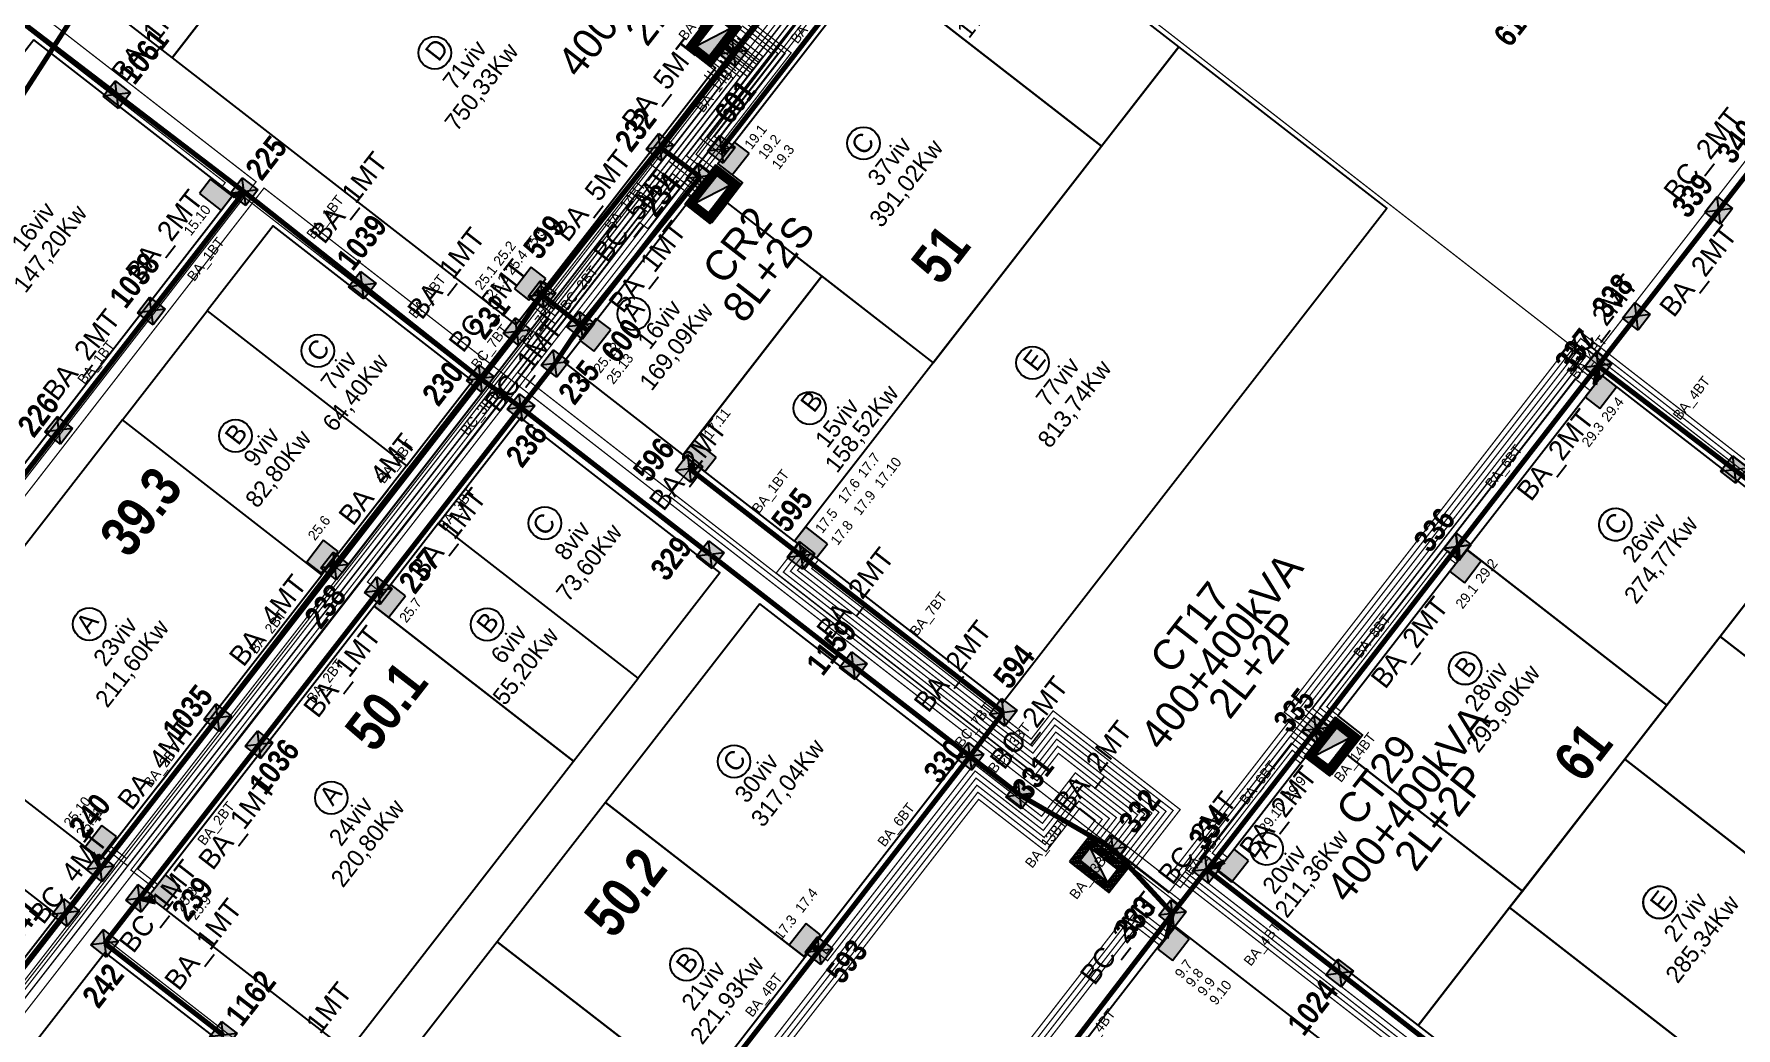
# Model space of a CAD drawing. Header units: metres. Extents: x 750363 to 753809, y 4417932 to 4421953.
# Drawn here: x 752664.9 to 753001.8, y 4419673.5 to 4419870.3 of the extents above; entities that cross this region are included whole.
import ezdxf
from ezdxf.enums import TextEntityAlignment as Align

# ---------------------------------------------------------------- set-up
doc = ezdxf.new("R2010")
doc.units = ezdxf.units.M
for name, pattern in [('RAYITAS', [0.375, 0.25, -0.125]), ('TRAZO_Y_PUNTO', [25.4, 12.7, -6.35, 0, -6.35]), ('TRAZOS2', [9.525, 6.35, -3.175]), ('VALS2', [1.25, 0.625, -0.125, 0.125, -0.125, 0.125, -0.125])]:
    doc.linetypes.add(name, pattern=pattern)
for name, color, linetype in [('----1-verde oscuro', 104, 'Continuous'), ('----AMARILLO', 2, 'Continuous'), ('----CIANO', 150, 'Continuous'), ('--norte h4', 7, 'TRAZOS2'), ('0-LAMT_EXISTENTE', 20, 'VALS2'), ('0-MANZANAS', 10, 'Continuous'), ('0-REPARCELACION', 5, 'Continuous'), ('1-ANILLO-MT', 40, 'Continuous'), ('1-CENTRO REPARTO', 2, 'TRAZOS2'), ('1-CENTRO REPARTO-TXT', 2, 'TRAZOS2'), ('1-CONEXIÓN S.T.', 7, 'Continuous'), ('1-CT', 2, 'TRAZOS2'), ('1-CT-TXT', 3, 'TRAZOS2'), ('1-DESVIO-LINEA EXISTENTE', 210, 'Continuous'), ('1-LINEAS-MT', 7, 'Continuous'), ('2-ARQUETAS-CRUCE', 10, 'Continuous'), ('2-ARQUETAS-PASO', 170, 'Continuous'), ('2-ARQUETAS-TRAFO', 7, 'Continuous'), ('2-CARGAS-BT', 7, 'Continuous'), ('2-HORNACINAS', 7, 'Continuous'), ('2-HORNACINAS-TXT-SIMPLE', 2, 'Continuous'), ('2-LINEAS-BT', 10, 'Continuous'), ('2-TEXTO ZANJA-BT', 7, 'Continuous'), ('2-TEXTO ZANJA-MT', 7, 'Continuous'), ('2-TEXTO-ARQUETA-MT', 7, 'Continuous'), ('2-ZANJAS-BT', 170, 'Continuous'), ('2-ZANJAS-MT', 10, 'Continuous'), ('2-ZANJAS-MT-BT', 82, 'Continuous')]:
    doc.layers.add(name, color=color, linetype=linetype)
doc.styles.add('Century', font='GOTHIC.TTF')
doc.styles.add('Century_1_1000', font='GOTHIC.TTF', dxfattribs={"height": 2})
doc.styles.add('Century_1_2000', font='GOTHIC.TTF', dxfattribs={"height": 4})
doc.styles.add('Century_1_2500', font='GOTHIC.TTF', dxfattribs={"height": 6})
doc.styles.add('Urbanismo_1_1000', font='swisscb.ttf', dxfattribs={"height": 3})
doc.styles.add('Urbanismo_1_2500', font='swisscb.ttf', dxfattribs={"height": 8})

# ---------------------------------------------------------------- blocks, each defined once
blk = doc.blocks.new('ct')
at = {"linetype": 'Continuous'}
h = blk.add_hatch(dxfattribs=at)
h.set_pattern_fill('ANSI31', color=253, scale=0.1, angle=-142.1201, style=0)
h.set_pattern_definition([(45, (0, -5e-10), (-0.2245064, 0.2245064), [])])
h.paths.add_polyline_path([(-1183.13, 162.26), (-1193.03, 162.26), (-1193.03, 156.06), (-1183.13, 156.06)])
h.paths.add_polyline_path([(-1184.63, 160.76), (-1184.63, 157.56), (-1191.53, 157.56), (-1191.53, 160.76)], flags=16)
blk.add_hatch(color=80, dxfattribs=at).paths.add_polyline_path([(-1191.53, 160.76), (-1191.53, 157.56), (-1184.63, 157.56)])
at = {"color": 80, "linetype": 'Continuous'}
blk.add_line((-1184.63, 157.56), (-1191.53, 160.76), dxfattribs=at)
at = {"color": 5, "linetype": 'Continuous'}
blk.add_lwpolyline([(-1193.03, 156.06), (-1183.13, 156.06), (-1183.13, 162.26), (-1193.03, 162.26)], close=True, dxfattribs=at)
at = {"color": 6, "linetype": 'Continuous'}
blk.add_lwpolyline([(-1191.53, 157.56), (-1184.63, 157.56), (-1184.63, 160.76), (-1191.53, 160.76)], close=True, dxfattribs=at)
blk = doc.blocks.new('CR')
at = {"linetype": 'Continuous'}
h = blk.add_hatch(dxfattribs=at)
h.set_pattern_fill('ANSI31', color=252, scale=0.1, angle=-232.1201, style=0)
h.set_pattern_definition([(315, (-159.16208, -1188.08202), (0.2245064, 0.2245064), [])])
h.paths.add_polyline_path([(3.1, -4.95), (3.1, 4.95), (-3.1, 4.95), (-3.1, -4.95)])
h.paths.add_polyline_path([(1.6, -3.45), (-1.6, -3.45), (-1.6, 3.45), (1.6, 3.45)], flags=16)
blk.add_hatch(color=10, dxfattribs=at).paths.add_polyline_path([(1.6, 3.45), (-1.6, 3.45), (-1.6, -3.45)])
at = {"color": 10, "linetype": 'Continuous'}
blk.add_line((-1.6, -3.45), (1.6, 3.45), dxfattribs=at)
at = {"color": 5, "linetype": 'Continuous'}
blk.add_lwpolyline([(-3.1, 4.95), (-3.1, -4.95), (3.1, -4.95), (3.1, 4.95)], close=True, dxfattribs=at)
at = {"color": 6, "linetype": 'Continuous'}
blk.add_lwpolyline([(-1.6, 3.45), (-1.6, -3.45), (1.6, -3.45), (1.6, 3.45)], close=True, dxfattribs=at)
blk = doc.blocks.new('HORNACINA')
at = {"layer": '--norte h4'}
blk.add_hatch(color=141, dxfattribs=at).paths.add_polyline_path([(-3.63, 2.72), (-3.63, -2.72), (0, -2.72), (0, 2.72)])
at = {"layer": '--norte h4', "color": 5}
blk.add_lwpolyline([(-3.63, 2.72), (-3.63, -2.72), (0, -2.72), (0, 2.72)], close=True, dxfattribs=at)
blk = doc.blocks.new('Arqueta 001')
h = blk.add_hatch(color=255)
h.dxf.hatch_style = 1
h.paths.add_polyline_path([(-1.95, 1.95), (0, 0), (1.95, 1.95)])
h.paths.add_polyline_path([(0, 0), (-1.95, -1.95), (1.95, -1.95)])
h = blk.add_hatch(color=256)
h.dxf.hatch_style = 1
h.paths.add_polyline_path([(0, 0), (-1.95, 1.95), (-1.95, -1.95)])
h.paths.add_polyline_path([(1.95, -1.95), (1.95, 1.95), (0, 0)])
h = blk.add_hatch(color=256)
h.dxf.hatch_style = 1
h.paths.add_polyline_path([(1.95, 1.95), (-1.95, 1.95), (0, 0)])
h.paths.add_polyline_path([(0, 0), (-1.95, -1.95), (1.95, -1.95)])
for p, q in [((-1.95, 1.95), (1.95, 1.95)), ((-1.95, -1.95), (-1.95, 1.95)), ((-1.95, 1.95), (1.95, -1.95)), ((1.95, 1.95), (-1.95, -1.95)), ((1.95, 1.95), (1.95, -1.95)), ((1.95, -1.95), (-1.95, -1.95))]:
    blk.add_line(p, q)

msp = doc.modelspace()

# ---------------------------------------------------------------- linework, layer by layer
at = {"layer": '----1-verde oscuro', "const_width": 0.25, "elevation": 1.34}
for points in [[(752804.11, 4419869.45), (752804.88, 4419868.85), (752867.15, 4419948.92), (752729.07, 4420056.29), (752837.75, 4420196.05), (752842.12, 4420192.66), (752840.53, 4420190.62)], [(752877.5, 4419709.61), (752889.52, 4419700.26), (752972.04, 4419806.38), (752845.51, 4419904.77), (752797.75, 4419843.34), (752798.54, 4419842.73)], [(752795.02, 4419838.21), (752786.32, 4419844.97), (752801.5, 4419864.5), (752800.73, 4419865.1)], [(753045.79, 4419815.66), (753043.23, 4419812.35), (753004.27, 4419842.64), (752920.03, 4419734.31), (752921.25, 4419733.37)], [(752877.03, 4419706.87), (752878.18, 4419708.35), (752891.76, 4419697.8), (752917.55, 4419730.96), (752918.71, 4419730.06)], [(752875.94, 4419707.63), (752877.54, 4419709.68)]]:
    msp.add_lwpolyline(points, dxfattribs=at)
at = {"layer": '----AMARILLO', "const_width": 0.25, "elevation": 1.34}
msp.add_lwpolyline([(752229, 4420415.2), (752233.3, 4420411.86), (752223.54, 4420399.31), (752317.5, 4420326.25), (752315.63, 4420323.84), (752554.53, 4420138.08), (752559.33, 4420144.26), (752711.75, 4420025.74), (752709.71, 4420023.11), (752850.24, 4419913.84), (752786.39, 4419831.72), (752784.73, 4419833.01), (752493.39, 4419458.34), (752494.63, 4419457.38), (752402.21, 4419338.53), (752312.18, 4419408.54), (752318.14, 4419416.21)], dxfattribs=at)
at = {"layer": '----CIANO', "const_width": 0.25, "elevation": 1.34}
for points in [[(751863.85, 4419769.47), (751858.79, 4419762.96), (751873.11, 4419751.83), (751960.59, 4419864.32), (751958.67, 4419865.82), (752150.67, 4420112.73), (752148.93, 4420114.09), (752228.42, 4420216.32), (752226.41, 4420217.89), (752307.99, 4420322.82), (752555.56, 4420130.32), (752560.26, 4420136.37), (752702.81, 4420025.53), (752700.55, 4420022.62), (752843.37, 4419911.56), (752786.18, 4419838), (752784.97, 4419838.94), (752487.92, 4419456.93), (752489.23, 4419455.9), (752402.1, 4419343.85), (752316.15, 4419410.68), (752319.58, 4419415.09)], [(752318.83, 4419415.67), (752314.2, 4419409.71), (752402.3, 4419341.2), (752492.01, 4419456.57), (752490.61, 4419457.66), (752784.91, 4419836.15), (752786.39, 4419835), (752846.87, 4419912.78), (752704.19, 4420023.72), (752726.45, 4420052.34), (752722.76, 4420055.21), (752836.13, 4420201.01), (752845.71, 4420193.57), (752842.33, 4420189.22)]]:
    msp.add_lwpolyline(points, dxfattribs=at)
at = {"layer": '0-LAMT_EXISTENTE', "color": 31, "linetype": 'TRAZO_Y_PUNTO', "ltscale": 0.5, "const_width": 1, "elevation": 1.34}
msp.add_lwpolyline([(753045.11, 4420419.53), (752998.2, 4420375.82), (752921.51, 4420256.68), (752823.67, 4420106.48), (752736.8, 4419973.28), (752651.04, 4419840.28), (752555.64, 4419693.8), (752481.48, 4419579.51), (752395.87, 4419447.82), (752322.72, 4419335.53), (752235.88, 4419201.16), (752155.11, 4419077.06), (752066.85, 4418911.37), (751999.41, 4418785), (751920.18, 4418635.76), (751935.75, 4418556.49)], dxfattribs=at)
at = {"layer": '0-REPARCELACION'}
for points in [[(752710.35, 4419939.29), (752667.81, 4419884.52), (752692.2, 4419865.58), (752734.74, 4419920.35)], [(752845.8, 4419903.27), (752830.51, 4419883.58), (752876.21, 4419848.08), (752891.51, 4419867.77)], [(752664.81, 4419869.13), (752623.54, 4419815.99), (752663.02, 4419785.32), (752663.17, 4419785.51), (752704.29, 4419838.46)], [(752856.62, 4419737.87), (752932.68, 4419835.8), (752891.51, 4419867.78), (752815.44, 4419769.85)], [(752738.61, 4419784.82), (752751.68, 4419801.65), (752712.19, 4419832.32), (752699.12, 4419815.49)], [(752793.39, 4419786.98), (752820.84, 4419822.33), (752842.9, 4419805.2), (752815.45, 4419769.85)], [(752682.35, 4419793.9), (752699.12, 4419815.49), (752738.61, 4419784.82), (752721.83, 4419763.23)], [(752975.33, 4419802.68), (752948.54, 4419768.19), (752988.16, 4419737.41), (753014.95, 4419771.9)], [(752682.35, 4419793.9), (752638.58, 4419737.55), (752678.07, 4419706.88), (752721.83, 4419763.23)], [(752744.96, 4419773.44), (752761.16, 4419794.29), (752800.65, 4419763.62), (752784.45, 4419742.77)], [(752744.96, 4419773.44), (752732.19, 4419756.99), (752771.67, 4419726.32), (752784.45, 4419742.77)], [(753014.95, 4419771.9), (752998.73, 4419751.02), (753045.98, 4419714.32), (753062.2, 4419735.2)], [(752948.54, 4419768.19), (752922.99, 4419735.29), (752927.88, 4419731.49), (752924.85, 4419727.58), (752959.57, 4419700.6), (752979.83, 4419726.69), (752988.16, 4419737.41)], [(752732.19, 4419756.99), (752687.55, 4419699.52), (752727.04, 4419668.85), (752771.67, 4419726.32)], [(752808.54, 4419757.49), (752777.99, 4419718.15), (752817.48, 4419687.48), (752848.03, 4419726.82)], [(752998.73, 4419751.02), (752979.83, 4419726.69), (753027.08, 4419689.98), (753045.98, 4419714.32)], [(752629.99, 4419726.5), (752595.34, 4419681.87), (752634.82, 4419651.2), (752669.48, 4419695.82)], [(752924.85, 4419727.58), (752921.81, 4419723.67), (752916.91, 4419727.47), (752899.27, 4419704.75), (752938.89, 4419673.97), (752957.01, 4419697.31), (752959.57, 4419700.6)], [(752979.83, 4419726.69), (752957.01, 4419697.31), (753004.26, 4419660.61), (753027.08, 4419689.98)], [(752777.99, 4419718.15), (752756.57, 4419690.57), (752796.06, 4419659.9), (752817.48, 4419687.48)], [(752957.01, 4419697.31), (752938.89, 4419673.97), (752986.14, 4419637.27), (753004.26, 4419660.61)], [(752890.68, 4419693.69), (752866.76, 4419662.89), (752953.63, 4419595.42), (752977.55, 4419626.22)], [(752678.96, 4419688.46), (752664.15, 4419669.4), (752703.64, 4419638.73), (752718.45, 4419657.79)], [(752756.57, 4419690.57), (752734.93, 4419662.72), (752774.42, 4419632.05), (752796.06, 4419659.9)]]:
    msp.add_lwpolyline(points, close=True, dxfattribs=at)
for points in [[(752692.2, 4419865.58), (752760.27, 4419812.71), (752799.77, 4419863.57), (752794.88, 4419867.37), (752797.91, 4419871.28), (752734.74, 4419920.35), (752692.2, 4419865.58)], [(752830.51, 4419883.58), (752800.23, 4419844.6), (752805.13, 4419840.8), (752802.09, 4419836.89), (752842.9, 4419805.2), (752876.21, 4419848.08), (752830.51, 4419883.58)], [(752793.39, 4419786.98), (752769.75, 4419805.35), (752794.16, 4419836.78), (752799.06, 4419832.98), (752802.09, 4419836.89), (752820.84, 4419822.33), (752793.39, 4419786.98)]]:
    msp.add_lwpolyline(points, dxfattribs=at)
at = {"layer": '0-REPARCELACION', "elevation": 1.34}
msp.add_lwpolyline([(752979.94, 4419775.71, -1), (752975.99, 4419770.62, -1)], format="xyb", close=True, dxfattribs=at)
at = {"layer": '0-REPARCELACION'}
for points in [[(752950.19, 4419747.22, -1), (752946.24, 4419742.13, -1)], [(752988.69, 4419700.88, -1), (752984.74, 4419695.8, -1)]]:
    msp.add_lwpolyline(points, format="xyb", close=True, dxfattribs=at)
at = {"layer": '0-REPARCELACION', "color": 6}
msp.add_lwpolyline([(752910.89, 4419711.5, -1), (752906.94, 4419706.41, -1)], format="xyb", close=True, dxfattribs=at)
for centre in [(752744.2, 4419866.57), (752829.09, 4419848.65), (752783.59, 4419814.88), (752721.04, 4419807.55), (752862.57, 4419805.18), (752818.43, 4419796.21), (752704.73, 4419790.73), (752766, 4419773.45), (752977.96, 4419773.16, 1.34), (752675.78, 4419753.45), (752754.55, 4419753.38), (752948.21, 4419744.67), (752803.46, 4419726.26, 1.34), (752723.71, 4419719.07), (752986.71, 4419698.34), (752794.04, 4419686.06)]:
    msp.add_circle(centre, 3.22, dxfattribs=at)
at = {"layer": '1-ANILLO-MT'}
msp.add_lwpolyline([(752391.27, 4419511.36, 0.25, 0.25, 0), (752396.21, 4419517.72, 0.25, 0.25, 0), (752482.45, 4419450.74, 0.25, 0.25, 0), (752842.74, 4419914.09, 0.25, 0.25, 0), (752704.5, 4420021.46, 0.25, 0.25, 0), (752316.32, 4420322.96, 0.25, 0.25, 0), (752150.7, 4420109.85, 0.25, 0.25, 0), (752140.42, 4420117.85, 0.25, 0.25, 0), (752143.84, 4420122.24, 0, 0, 0)], format="xyseb", dxfattribs=at)
at = {"layer": '1-ANILLO-MT', "const_width": 0.25}
for points in [[(752839.95, 4420191.07), (752843.07, 4420195.08), (752838.25, 4420198.83), (752702.88, 4420024.62), (752846.95, 4419912.69), (752795.94, 4419846.47), (752799.64, 4419843.59)], [(752392.45, 4419510.44), (752396.48, 4419515.62), (752482.44, 4419448.85), (752790.56, 4419845.09), (752796.68, 4419840.34)]]:
    msp.add_lwpolyline(points, dxfattribs=at)
at = {"layer": '1-CONEXIÓN S.T.', "color": 212}
msp.add_lwpolyline([(751552.46, 4419763.72, 0.25, 0.25, 0), (751578.11, 4419752.75, 0.25, 0.25, 0), (751600.76, 4419741.86, 0.25, 0.25, 0), (751618.59, 4419732.45, 0.25, 0.25, 0), (751648.62, 4419715.32, 0.25, 0.25, 0), (751656.06, 4419728.36, 0.25, 0.25, 0), (751660.43, 4419725.91, 0.25, 0.25, 0), (751673.1, 4419727.41, 0.25, 0.25, 0), (751684.03, 4419725.84, 0.25, 0.25, 0), (751686.29, 4419728.75, 0.25, 0.25, 0), (751693.14, 4419723.43, 0.25, 0.25, 0), (751775.56, 4419829.42, 0.25, 0.25, 0), (751856.27, 4419766.66, 0.25, 0.25, 0), (751860.14, 4419763.66, 0.25, 0.25, 0), (751868.38, 4419757.25, 0.25, 0.25, 0), (752309.46, 4420324.49, 0.25, 0.25, 0), (752697.98, 4420022.41, 0.25, 0.25, 0), (752841.82, 4419911.01, 0.25, 0.25, 0), (752791.49, 4419846.27, 0.25, 0.25, 0), (752797.59, 4419841.53, 0, 0, 0)], format="xyseb", dxfattribs=at)
at = {"layer": '1-CONEXIÓN S.T.', "color": 212, "const_width": 0.25}
msp.add_lwpolyline([(752390.08, 4419512.28), (752395.95, 4419519.83), (752482.32, 4419452.74), (752838.95, 4419911.34), (752310.12, 4420322.08), (751868.74, 4419754.44), (751859.69, 4419761.48), (751854.9, 4419765.19), (751775.18, 4419827.18), (751693.33, 4419721.92), (751686.41, 4419727.3), (751684.44, 4419724.77), (751672.99, 4419726.42), (751660.1, 4419724.9), (751656.41, 4419726.97), (751648.96, 4419713.91), (751618.1, 4419731.52), (751600.29, 4419740.92), (751577.68, 4419751.79), (751552.07, 4419762.75)], dxfattribs=at)
at = {"layer": '1-DESVIO-LINEA EXISTENTE'}
msp.add_lwpolyline([(752396.01, 4419507.68, 0.25, 0.25, 0), (752397.23, 4419509.26, 0.25, 0.25, 0), (752480.47, 4419444.61, 0.25, 0.25, 0), (752487.58, 4419453.76, 0.25, 0.25, 0), (752487.58, 4419453.76, 0.25, 0.25, 0), (752564.8, 4419553.01, 0.25, 0.25, 0), (752787.63, 4419839.58, 0.25, 0.25, 0), (752787.55, 4419839.64, 0.25, 0.25, 0), (752843.5, 4419911.6, 0.25, 0.25, 0), (752702.22, 4420021.33, 0.25, 0.25, 0), (752727.8, 4420054.23, 0.25, 0.25, 0), (752722.37, 4420058.45, 0.25, 0.25, 0), (752836.74, 4420205.7, 0.25, 0.25, 0), (752849.38, 4420195.87, 0.25, 0.25, 0), (752843.5, 4420188.31, 0, 0, 0)], format="xyseb", dxfattribs=at)
at = {"layer": '1-LINEAS-MT', "color": 140, "const_width": 0.25}
for points in [[(752675.78, 4420005.79), (752679.33, 4420003.03), (752700.49, 4420030.28), (752848, 4419915.7), (752808.34, 4419864.64), (752802.78, 4419868.96)], [(752795.73, 4419839.17), (752791.27, 4419842.64), (752760.66, 4419803.27), (752891.83, 4419701.28), (753113.41, 4419986.24), (753092.97, 4420002.14), (753091.62, 4420000.39)], [(752601.35, 4419910.1), (752606.55, 4419906.07), (752613.52, 4419915.04), (752708.82, 4419841.02), (752581.97, 4419677.7), (752580.09, 4419679.16)], [(752801.55, 4419867.38), (752807.11, 4419863.06), (752794.02, 4419846.2), (752798.51, 4419842.71)], [(752876.22, 4419709.28), (752877, 4419710.29), (752760.69, 4419800.73), (752710.4, 4419839.79), (752582.32, 4419674.89), (752578.86, 4419677.58)], [(752918.6, 4419729.99), (752917.44, 4419730.9), (752892.21, 4419698.46), (752880.06, 4419707.92), (752879.27, 4419706.91)]]:
    msp.add_lwpolyline(points, dxfattribs=at)
at = {"layer": '1-LINEAS-MT', "color": 140, "const_width": 0.25, "elevation": 1.34}
msp.add_lwpolyline([(753043.53, 4419817.42), (753041.24, 4419814.47), (753004.59, 4419842.98), (752918.92, 4419732.81), (752920.09, 4419731.9)], dxfattribs=at)
at = {"layer": '1-LINEAS-MT', "color": 10}
msp.add_lwpolyline([(752709.52, 4419630.56, 0.25, 0.25, 0), (752706.75, 4419632.71, 0.25, 0.25, 0), (752723.85, 4419654.69, 0.25, 0.25, 0), (752724.64, 4419655.71, 0.25, 0.25, 0), (752679.3, 4419690.96, 0.25, 0.25, 0), (752794.07, 4419838.56, 0.25, 0.25, 0), (752794.83, 4419837.98, 0, 0, 0)], format="xyseb", dxfattribs=at)
at = {"layer": '2-LINEAS-BT', "color": 170, "const_width": 0.25}
for points in [[(752867.85, 4419951.42), (752872.82, 4419947.57), (752796.77, 4419849.65), (752801.51, 4419845.97)], [(752802.12, 4419846.76), (752798.17, 4419849.83), (752874.22, 4419947.74), (752868.47, 4419952.21)], [(752802.74, 4419847.55), (752799.58, 4419850.01), (752875.63, 4419947.92), (752869.08, 4419953)]]:
    msp.add_lwpolyline(points, dxfattribs=at)
at = {"layer": '2-LINEAS-BT', "const_width": 0.25}
for points in [[(752701.96, 4419839.89), (752702.72, 4419840.86), (752615.51, 4419908.6), (752608.42, 4419899.47), (752598.87, 4419906.88)], [(752774.91, 4419812.2), (752773.53, 4419813.27), (752814.76, 4419866.55), (752806.12, 4419873.26)], [(752804.58, 4419871.28), (752810.85, 4419866.41), (752685.44, 4419704.93), (752689.37, 4419701.87)], [(752734.02, 4419759.35), (752730.87, 4419761.79), (752812.14, 4419866.43), (752805.08, 4419871.91)], [(752805.72, 4419872.52), (752813.57, 4419866.42), (752772.12, 4419813.1), (752774.3, 4419811.41)], [(752803.67, 4419870.1), (752809.15, 4419865.84)], [(752800.6, 4419866.15), (752806.08, 4419861.89)], [(752801.21, 4419866.94), (752806.7, 4419862.68)], [(752801.83, 4419867.73), (752807.31, 4419863.47)], [(752802.44, 4419868.52), (752807.92, 4419864.26)], [(752803.05, 4419869.31), (752808.54, 4419865.05)], [(752763.27, 4419818.18), (752768.01, 4419814.5), (752804.68, 4419861.72), (752799.99, 4419865.36)], [(752763.88, 4419818.97), (752767.83, 4419815.91), (752803.28, 4419861.54), (752799.37, 4419864.57)], [(752764.5, 4419819.76), (752767.66, 4419817.31), (752801.87, 4419861.36), (752798.76, 4419863.78)], [(752765.11, 4419820.55), (752767.48, 4419818.71), (752800.47, 4419861.19), (752798.15, 4419862.99)], [(752806.08, 4419861.89), (752809.15, 4419865.84)], [(752765.72, 4419821.34), (752767.3, 4419820.12), (752799.07, 4419861.01), (752797.53, 4419862.2)], [(752688.76, 4419701.08), (752684.03, 4419704.75), (752768.05, 4419812.93), (752764.1, 4419815.99), (752753.06, 4419801.78), (752706.23, 4419838.16), (752633.64, 4419744.75), (752632.06, 4419745.98)], [(752767.26, 4419813.54), (752683.38, 4419705.61), (752679.2, 4419708.85)], [(752679.81, 4419709.64), (752683.2, 4419707.01), (752766.47, 4419814.15)], [(752723.38, 4419765.66), (752725.98, 4419763.65), (752765.68, 4419814.77)], [(753028.21, 4419691.73), (753030.12, 4419690.23), (753066.55, 4419737.13), (752970.93, 4419811.4), (752912.39, 4419736.03), (752919.19, 4419730.74)], [(753028.84, 4419692.5), (753029.95, 4419691.64), (753065.15, 4419736.95), (752971.1, 4419810), (752913.79, 4419736.21), (752919.81, 4419731.53)], [(753060.66, 4419736.03), (753062.16, 4419737.96), (752971.28, 4419808.6), (752915.19, 4419736.39), (752920.42, 4419732.32)], [(753059.72, 4419736.76), (753060.61, 4419737.9), (752971.45, 4419807.19), (752916.6, 4419736.56), (752921.04, 4419733.11)], [(752974.31, 4419801.36), (752970.49, 4419804.32), (752918, 4419736.74), (752921.65, 4419733.9)], [(752973, 4419799.67), (752969.97, 4419802.02), (752919.4, 4419736.91), (752922.26, 4419734.69)], [(752877.59, 4419708.22), (752883.38, 4419715.67), (752867.69, 4419727.86), (752863.47, 4419722.42), (752790.55, 4419778.86), (752795.46, 4419785.18)], [(752878.38, 4419707.6), (752884.78, 4419715.85), (752867.52, 4419729.26), (752863.18, 4419723.68), (752811.82, 4419763.56), (752816.12, 4419769.09)], [(752879.17, 4419706.99), (752886.19, 4419716.03), (752867.34, 4419730.66), (752863, 4419725.08), (752813.22, 4419763.74), (752816.91, 4419768.48)], [(752879.96, 4419706.38), (752887.59, 4419716.2), (752867.16, 4419732.07), (752862.82, 4419726.48), (752814.63, 4419763.92), (752817.7, 4419767.87)], [(752880.75, 4419705.76), (752888.99, 4419716.38), (752866.99, 4419733.47), (752862.65, 4419727.89), (752816.03, 4419764.09), (752818.48, 4419767.25)], [(752881.54, 4419705.15), (752890.4, 4419716.56), (752866.81, 4419734.87), (752862.47, 4419729.29), (752817.43, 4419764.27), (752819.27, 4419766.64)], [(752882.33, 4419704.54), (752891.8, 4419716.73), (752866.63, 4419736.28), (752862.3, 4419730.69), (752818.84, 4419764.45), (752820.06, 4419766.03)], [(752947.01, 4419766.22), (752944.78, 4419767.96), (752920.8, 4419737.09), (752922.88, 4419735.48)], [(752946.4, 4419765.43), (752944.95, 4419766.55), (752922.21, 4419737.27), (752923.49, 4419736.27)], [(752918.58, 4419729.96), (752913.26, 4419734.09), (752889.95, 4419704.09), (752984.07, 4419630.98), (753027.57, 4419686.64), (753025.65, 4419688.14)], [(752917.96, 4419729.17), (752913.44, 4419732.69), (752891.36, 4419704.26), (752983.9, 4419632.39), (753026.18, 4419686.49), (753025.05, 4419687.37)], [(752984.13, 4419638.61), (752981.53, 4419635.27), (752892.76, 4419704.44), (752913.61, 4419731.28), (752917.35, 4419728.38)], [(752983.37, 4419639.42), (752981.39, 4419636.87), (752894.16, 4419704.62), (752913.79, 4419729.88), (752916.74, 4419727.59)], [(752900.46, 4419706.31), (752898.14, 4419708.11), (752913.96, 4419728.48), (752916.12, 4419726.8)], [(752876.8, 4419708.83), (752881.98, 4419715.5), (752871.03, 4419724), (752864.35, 4419715.4), (752851.01, 4419725.76), (752821.81, 4419688.2), (752819.44, 4419690.04)], [(752901.19, 4419707.24), (752899.66, 4419708.43), (752914.14, 4419727.08), (752915.51, 4419726.01)], [(752874.43, 4419710.67), (752877.77, 4419714.97), (752871.56, 4419719.79), (752864.88, 4419711.2), (752851.54, 4419721.55), (752802.35, 4419658.25), (752797.62, 4419661.93)], [(752875.22, 4419710.06), (752879.17, 4419715.14), (752871.38, 4419721.2), (752864.7, 4419712.6), (752851.37, 4419722.96), (752802.18, 4419659.66), (752798.23, 4419662.72)], [(752818.82, 4419689.25), (752821.98, 4419686.79), (752851.19, 4419724.36), (752864.53, 4419714), (752871.2, 4419722.6), (752880.57, 4419715.32), (752876.01, 4419709.44)], [(752775.69, 4419633.68), (752782.01, 4419628.77), (752851.89, 4419718.75), (752865.23, 4419708.39), (752871.91, 4419716.99), (752874.96, 4419714.62), (752872.89, 4419711.95)], [(752873.64, 4419711.28), (752876.36, 4419714.79), (752871.73, 4419718.39), (752865.06, 4419709.79), (752851.72, 4419720.15), (752781.83, 4419630.17), (752776.3, 4419634.47)], [(752889.73, 4419692.12), (752882.59, 4419697.68), (752811.45, 4419606.12), (752788.17, 4419624.2), (752780.54, 4419614.38)], [(752889.12, 4419691.33), (752882.76, 4419696.27), (752811.63, 4419604.71), (752788.35, 4419622.79), (752781.33, 4419613.77)], [(752888.51, 4419690.54), (752882.94, 4419694.87), (752811.81, 4419603.31), (752788.53, 4419621.39), (752782.12, 4419613.15)], [(752887.89, 4419689.75), (752883.11, 4419693.47), (752811.98, 4419601.91), (752788.7, 4419619.99), (752782.91, 4419612.54)]]:
    msp.add_lwpolyline(points, dxfattribs=at)
at = {"layer": '2-LINEAS-BT', "color": 95, "const_width": 0.25}
msp.add_lwpolyline([(752768.05, 4419812.93), (752806.08, 4419861.89)], dxfattribs=at)
at = {"layer": '2-LINEAS-BT', "const_width": 0.25, "elevation": 1.34}
msp.add_lwpolyline([(752872.89, 4419711.95), (752882.33, 4419704.54)], dxfattribs=at)
at = {"layer": '2-ZANJAS-BT', "const_width": 1}
for points in [[(752831.24, 4419886.45), (752800.95, 4419847.5)], [(752800.95, 4419847.5), (752801.9, 4419846.76)], [(752706.43, 4419839.06), (752704.11, 4419838.22)], [(752773.11, 4419812.63), (752774.36, 4419811.66)], [(752974.54, 4419804.67), (752975.26, 4419805.38)], [(752974.54, 4419804.67), (752973.89, 4419800.83)], [(753001.49, 4419784.06), (752974.5, 4419804.62)], [(752794.57, 4419784.27), (752795.44, 4419785.39)], [(752794.57, 4419784.27), (752816.71, 4419767.05)], [(753031.86, 4419760.92), (753001.49, 4419784.06)], [(752816.71, 4419767.05), (752817.48, 4419768.04)], [(752946.7, 4419768.78), (752946.87, 4419766.03)], [(752816.71, 4419767.05), (752856.76, 4419735.97)], [(752918.62, 4419732.46), (752919.8, 4419731.54)], [(752850.14, 4419727.26), (752820.28, 4419688.82)], [(752677.99, 4419705.18), (752676.38, 4419708.19)], [(752878.5, 4419708.99), (752877.81, 4419708.05)], [(752897.06, 4419704.88), (752900.57, 4419706.43)], [(752685.76, 4419699.15), (752688.97, 4419698.41)], [(752890.27, 4419696.14), (752889.05, 4419691.23)], [(752820.28, 4419688.82), (752798.87, 4419661.25)], [(752820.28, 4419688.82), (752818.93, 4419689.8)]]:
    msp.add_lwpolyline(points, dxfattribs=at)
for points, elevation in [([(752803.42, 4419866.67), (752801.83, 4419867.73)], 1.34), ([(752729.83, 4419820.56), (752706.43, 4419839.06)], 1.34), ([(752729.83, 4419820.56), (752753.24, 4419802.05)], 1.34), ([(752765.44, 4419818.65), (752764.31, 4419819.53)], 1.34), ([(752724.41, 4419764.93), (752723.41, 4419765.71)], 1.34), ([(752733.03, 4419760.06), (752733.99, 4419759.31)], 1.34), ([(752923.37, 4419684.38), (752897.06, 4419704.88)], 0), ([(752863.82, 4419661.73), (752890.27, 4419696.14)], 1.34), ([(752953.84, 4419660.65), (752923.37, 4419684.38)], 0)]:
    msp.add_lwpolyline(points, dxfattribs=dict(at, elevation=elevation))
at = {"layer": '2-ZANJAS-BT', "linetype": 'RAYITAS', "ltscale": 4, "const_width": 1}
for points in [[(752773.11, 4419812.63), (752765.44, 4419818.65)], [(752856.76, 4419735.97), (752850.15, 4419727.28)], [(752850.09, 4419727.29), (752860.03, 4419719.62)]]:
    msp.add_lwpolyline(points, dxfattribs=at)
at = {"layer": '2-ZANJAS-BT', "linetype": 'RAYITAS', "ltscale": 4, "const_width": 1, "elevation": 1.34}
msp.add_lwpolyline([(752761.22, 4419796.37), (752753.24, 4419802.05)], dxfattribs=at)
at = {"layer": '2-ZANJAS-MT', "const_width": 1}
for points in [[(752803.42, 4419866.67), (752831.93, 4419903.37)], [(752803.42, 4419866.67), (752801.92, 4419867.84)], [(752773.11, 4419812.63), (752796.72, 4419842)], [(752998.43, 4419835.38), (752982.13, 4419814.4)], [(752753.23, 4419802.05), (752729.83, 4419820.55)], [(752768.02, 4419805.05), (752773.11, 4419812.63)], [(752798.77, 4419767.22), (752761.26, 4419796.31)], [(752827.07, 4419745.21), (752798.97, 4419767.06)], [(752827.07, 4419745.21), (752850.18, 4419727.28)], [(752918.64, 4419732.65), (752919.91, 4419731.66)], [(752645.14, 4419662.88), (752671.12, 4419696.34)], [(752678.86, 4419690.26), (752702.32, 4419672.05)]]:
    msp.add_lwpolyline(points, dxfattribs=at)
at = {"layer": '2-ZANJAS-MT', "linetype": 'RAYITAS', "ltscale": 4, "const_width": 1}
for points in [[(752796.72, 4419842), (752788.82, 4419847.86)], [(753006.02, 4419845.15), (752998.43, 4419835.38)], [(752982.13, 4419814.4), (752974.54, 4419804.63)], [(752761.25, 4419796.35), (752768.02, 4419805.05)], [(752860.03, 4419719.62), (752850.18, 4419727.28)], [(752878.5, 4419708.93), (752890.27, 4419696.14)], [(752671.12, 4419696.34), (752677.99, 4419705.18)], [(752685.76, 4419699.15), (752678.86, 4419690.26)]]:
    msp.add_lwpolyline(points, dxfattribs=at)
at = {"layer": '2-ZANJAS-MT', "const_width": 1, "elevation": 1.34}
msp.add_lwpolyline([(752729.83, 4419820.55), (752706.43, 4419839.06)], dxfattribs=at)
at = {"layer": '2-ZANJAS-MT', "linetype": 'RAYITAS', "ltscale": 4, "const_width": 1, "elevation": 1.34}
msp.add_lwpolyline([(752897.07, 4419704.88), (752890.27, 4419696.14)], dxfattribs=at)
at = {"layer": '2-ZANJAS-MT-BT', "const_width": 1}
for points in [[(752681.25, 4419858.29), (752656.07, 4419877.52)], [(752706.43, 4419839.06), (752681.25, 4419858.29)], [(752788.82, 4419847.86), (752765.44, 4419818.65)], [(752688.09, 4419815.45), (752669.76, 4419791.84)], [(752946.7, 4419768.78), (752974.54, 4419804.67)], [(752918.62, 4419732.46), (752946.7, 4419768.78)], [(752897.14, 4419704.82), (752918.62, 4419732.46)], [(752860.03, 4419719.62), (752878.49, 4419708.93)]]:
    msp.add_lwpolyline(points, dxfattribs=at)
for points, elevation in [([(752803.42, 4419866.67), (752788.82, 4419847.86)], 1.34), ([(752688.09, 4419815.45), (752706.43, 4419839.06)], 0), ([(752765.44, 4419818.65), (752760.48, 4419811.38)], 1.34), ([(752753.24, 4419802.05), (752724.4, 4419765.06)], 1.34), ([(752733.09, 4419760.07), (752761.26, 4419796.31)], 1.34), ([(752650.54, 4419767.12), (752669.76, 4419791.84)], 0), ([(752701.22, 4419734.91), (752724.4, 4419765.06)], 1.34), ([(752709.43, 4419729.61), (752733.08, 4419760.02)], 1.34), ([(752701.22, 4419734.91), (752678.01, 4419705.01)], 1.34), ([(752685.76, 4419699.15), (752709.43, 4419729.61)], 1.34)]:
    msp.add_lwpolyline(points, dxfattribs=dict(at, elevation=elevation))
at = {"layer": '2-ZANJAS-MT-BT', "linetype": 'RAYITAS', "ltscale": 4, "const_width": 1, "elevation": 1.34}
msp.add_lwpolyline([(752753.24, 4419802.05), (752760.48, 4419811.38)], dxfattribs=at)

# ---------------------------------------------------------------- block references
at = {"layer": '1-CENTRO REPARTO', "rotation": 322.1318596144465}
msp.add_blockref('CR', (752799.24, 4419838.59, 1.34), dxfattribs=at)
at = {"layer": '1-CT'}
for p, rotation in [((753654.33, 4420709.83, 1.34), 52.13185966903457), ((752066.98, 4418889, 1.34), 232.1318596046987), ((752066.98, 4418889, 1.34), 232.1318596046987), ((753715.89, 4418850.82, 1.34), 322.1318596409652)]:
    msp.add_blockref('ct', p, dxfattribs=dict(at, rotation=rotation))
at = {"layer": '2-ARQUETAS-CRUCE'}
for p, rotation in [((752788.82, 4419847.86), 232.1318596168665), ((752706.43, 4419839.06), 232.1318596168665), ((752765.44, 4419818.65, 1.34), 322.163295577753), ((752773.11, 4419812.63), 322.163295577753), ((752974.54, 4419804.67), 52.16329557798176), ((752974.54, 4419804.63), 232.1318596168665), ((752753.24, 4419802.05), 232.1318596168665), ((752761.26, 4419796.34), 232.1318596168665), ((752794.57, 4419784.27), 52.16329557569682), ((752816.71, 4419767.05), 52.16329557569682), ((752733.03, 4419760.06, 1.34), 322.163295577753), ((752856.76, 4419735.97), 52.16329557569682), ((752850.18, 4419727.28), 232.1318596168665), ((752897.07, 4419704.88), 232.1318596168665), ((752890.27, 4419696.14), 232.1318596168665), ((752678.86, 4419690.26), 232.1318596168665), ((752702.32, 4419672.05), 232.1318596168665)]:
    msp.add_blockref('Arqueta 001', p, dxfattribs=dict(at, rotation=rotation))
at = {"layer": '2-ARQUETAS-PASO'}
for p, rotation in [((752681.25, 4419858.29), 232.1318596168665), ((752800.95, 4419847.46), 322.163295577753), ((752998.43, 4419835.38), 232.1318596168665), ((752729.83, 4419820.56, 1.34), 232.1318596168665), ((752688.09, 4419815.45), 232.1318596168665), ((752982.13, 4419814.4), 232.1318596168665), ((752760.48, 4419811.38), 232.1318596168665), ((752768.02, 4419805.05), 232.1318596168665), ((752669.76, 4419791.84), 232.1318596168665), ((753001.49, 4419784.06), 52.16329557798176), ((752798.77, 4419767.22), 232.1318596168665), ((752946.7, 4419768.78), 52.16329557798176), ((752946.7, 4419768.78), 232.1318596168665), ((752724.41, 4419764.93, 1.34), 232.1318596168665), ((752733.03, 4419760.06, 1.34), 232.1318596168665), ((752827.07, 4419745.21), 232.1318596168665), ((752701.22, 4419734.91, 1.34), 232.1318596168665), ((752709.43, 4419729.61, 1.34), 232.1318596168665), ((752860.03, 4419719.62), 232.1318596168665), ((752677.99, 4419705.18), 232.1318596168665), ((752685.76, 4419699.15), 232.1318596168665), ((752671.1, 4419696.3), 232.1318596168665), ((752820.28, 4419688.82), 52.16329557569682), ((752923.37, 4419684.38), 52.16329557798176)]:
    msp.add_blockref('Arqueta 001', p, dxfattribs=dict(at, rotation=rotation))
at = {"layer": '2-ARQUETAS-TRAFO', "rotation": 232.1318596168665}
for p in [(752803.42, 4419866.67), (752796.72, 4419842), (752918.64, 4419732.65), (752878.5, 4419708.93)]:
    msp.add_blockref('Arqueta 001', p, dxfattribs=at)
at = {"layer": '2-HORNACINAS'}
for p, rotation in [((752801.9, 4419846.75), 142.1262165960849), ((752699.74, 4419837.03), 232.1262165960609), ((752761.63, 4419821.99), 142.1262165960849), ((752774.5, 4419811.84), 142.1262165960849), ((752973.66, 4419800.53), 142.1262165960849), ((752795.54, 4419785.32), 232.1262165956942), ((752817.6, 4419768.18), 232.1262165956942), ((752720.52, 4419767.89), 142.1262165960849), ((752946.87, 4419766.03), 142.1262165960849), ((752733.86, 4419759.14), 142.1262165960849), ((752676.62, 4419711.46), 142.1262165960849), ((752900.78, 4419706.73), 142.1262165960849), ((752689.21, 4419701.67), 142.1262165960849), ((752816.07, 4419692.03), 142.1262165960849), ((752889.05, 4419691.23), 142.1262165960849)]:
    msp.add_blockref('HORNACINA', p, dxfattribs=dict(at, rotation=rotation))

# ---------------------------------------------------------------- texts
at = {"layer": '0-MANZANAS', "char_height": 8, "attachment_point": 1, "rotation": 52.1633, "style": 'Urbanismo_1_2500'}
for s, insert in [('\\pxqc;51', (752832.55, 4419818.06, 1.34)), ('\\pxqc;39.3', (752674.21, 4419767.13, 1.34)), ('\\pxqc;50.1', (752722.79, 4419728.61, 1.34)), ('\\pxqc;61', (752959.72, 4419719.54, 1.34)), ('\\pxqc;50.2', (752770.16, 4419691.77, 1.34))]:
    msp.add_mtext_dynamic_manual_height_columns(s, width=28.0708, gutter_width=40, heights=[0], dxfattribs=dict(at, insert=insert))
at = {"layer": '0-REPARCELACION', "color": 3, "char_height": 3.75, "width": 7.0666, "attachment_point": 1, "rotation": 52.1633, "style": 'Century'}
for s, insert in [('D', (752742.01, 4419866.91)), ('C', (752826.31, 4419848.33)), ('A', (752780.95, 4419815.38)), ('C', (752718.48, 4419807.42)), ('E', (752860.38, 4419805.52)), ('B', (752816.31, 4419797.39)), ('B', (752702.34, 4419790.91)), ('C', (752763.18, 4419772.97)), ('C', (752975.41, 4419773.03, 1.34)), ('A', (752672.86, 4419753.6)), ('B', (752752.16, 4419753.56)), ('B', (752945.82, 4419744.85)), ('C', (752800.9, 4419726.12, 1.34)), ('A', (752721.05, 4419719.55)), ('A', (752906, 4419709.1)), ('E', (752984.52, 4419698.42)), ('B', (752791.65, 4419686.24))]:
    msp.add_mtext(s, dxfattribs=dict(at, insert=insert))
at = {"layer": '1-CENTRO REPARTO-TXT', "style": 'Century_1_2500'}
for s, p in [('CR2', (752806.44, 4419826.64, 1.34)), ('8L+2S', (752812.63, 4419821.97, 1.34))]:
    msp.add_text(s, height=6, rotation=52.1319, dxfattribs=at).set_placement(p, align=Align.CENTER)
at = {"layer": '1-CT-TXT', "color": 5, "style": 'Century_1_2500'}
for s, p in [('400+400kVA', (752786.93, 4419879.49, 1.34)), ('2L+2P', (752793.4, 4419876.77, 1.34)), ('400+400kVA', (752902.31, 4419746.29)), ('CT17', (752896.12, 4419750.96)), ('2L+2P', (752908.78, 4419743.57)), ('400+400kVA', (752939.15, 4419716.1, 1.34)), ('CT29', (752932.96, 4419720.77, 1.34)), ('2L+2P', (752945.63, 4419713.38, 1.34))]:
    msp.add_text(s, height=6, rotation=52.1319, dxfattribs=at).set_placement(p, align=Align.CENTER)
at = {"layer": '2-CARGAS-BT', "color": 5, "char_height": 3.4, "attachment_point": 1, "rotation": 52.1633, "style": 'Century'}
for s, insert, width in [('179,66Kw', (752847.3, 4419871.29), 7.0666), ('71viv', (752745.51, 4419861.04), 7.0666), ('750,33Kw', (752745.89, 4419852.9), 7.0666), ('37viv', (752829.61, 4419841.96), 7.0666), ('391,02Kw', (752829.98, 4419833.82), 21.2983), ('16viv', (752660.1, 4419829.02), 7.0666), ('147,20Kw', (752660.48, 4419820.87), 7.0666), ('16viv', (752784.09, 4419809.66), 7.0666), ('169,09Kw', (752784.46, 4419801.51), 7.0666), ('7viv', (752721.34, 4419801.52), 7.0666), ('64,40Kw', (752721.71, 4419793.38), 7.0666), ('77viv', (752862.94, 4419798.29), 7.0666), ('813,74Kw', (752863.31, 4419790.14), 7.0666), ('\\pxt2;  158,52Kw', (752819.62, 4419783.24), 24.9716), ('15viv', (752819.23, 4419790.18), 7.0666), ('9viv', (752706.04, 4419786.44), 7.0666), ('82,80Kw', (752706.41, 4419778.29), 7.0666), ('26viv', (752979.03, 4419767.44, 1.34), 7.0666), ('8viv', (752767.6, 4419767.86), 7.0666), ('73,60Kw', (752767.97, 4419759.72), 7.0666), ('274,77Kw', (752979.4, 4419759.29, 1.34), 7.0666), ('23viv', (752676.32, 4419746.91), 7.0666), ('211,60Kw', (752676.69, 4419738.77), 7.0666), ('6viv', (752755.02, 4419747.37), 7.0666), ('55,20Kw', (752755.4, 4419739.22), 7.0666), ('28viv', (752947.8, 4419737.97), 7.0666), ('295,90Kw', (752948.17, 4419729.83), 7.0666), ('  317,04Kw', (752804.97, 4419713.11, 1.34), 26.2369), ('30viv', (752803.3, 4419719.86), 7.0666), ('24viv', (752722.97, 4419711.32), 7.0666), ('220,80Kw', (752723.34, 4419703.17), 7.0666), ('   211,36Kw', (752907.93, 4419694.14, -1.34), 26.2265), ('20viv', (752907.8, 4419701.81), 7.0666), ('27viv', (752987.24, 4419692.34), 7.0666), ('285,34Kw', (752987.61, 4419684.19), 7.0666), ('221,93Kw', (752794.48, 4419672.05), 7.0666), ('21viv', (752792.78, 4419678.73), 7.0666)]:
    msp.add_mtext(s, dxfattribs=dict(at, insert=insert, width=width))
at = {"layer": '2-HORNACINAS-TXT-SIMPLE', "char_height": 2, "attachment_point": 1, "rotation": 52.1633, "style": 'Century_1_1000'}
for s, insert in [('\\pxql;19.1', (752805.33, 4419848.51, 1.34)), ('\\pxql;19.2', (752808.06, 4419846.53, 1.34)), ('\\pxql;19.3', (752810.77, 4419844.52, 1.34)), ('\\pxql;15.10', (752694.32, 4419831.4)), ('\\pxql;25.2', (752755.63, 4419825.43, 1.34)), ('\\pxql;25.5', (752761.53, 4419828.28, 1.34)), ('\\pxql;25.4', (752757.93, 4419823.65, 1.34)), ('\\pxql;25.1', (752751.93, 4419820.67, 1.34)), ('\\pxql;25.3', (752754.23, 4419818.89, 1.34)), ('\\pxql;25.12', (752775.42, 4419804.2, 1.34)), ('\\pxql;25.13', (752778, 4419802)), ('\\pxql;17.11', (752797.23, 4419791.16, -1.34)), ('\\pxql;29.4', (752975, 4419794.55, 1.34)), ('\\pxql;29.3', (752971.11, 4419789.54, 1.34)), ('\\pxql;17.7', (752827.76, 4419783.5, -1.34)), ('\\pxql;17.10', (752831.06, 4419781.45, -1.34)), ('\\pxql;17.6', (752823.81, 4419778.41, -1.34)), ('\\pxql;17.9', (752826.86, 4419776.05, -1.34)), ('\\pxql;17.5', (752819.35, 4419772.47, -1.34)), ('\\pxql;25.6', (752718.9, 4419771.06)), ('\\pxql;17.8', (752822.4, 4419770.1, -1.34)), ('\\pxql;29.2', (752950.03, 4419762.54, 1.34)), ('\\pxql;25.7', (752737, 4419754.78, 1.34)), ('\\pxql;29.1', (752946.14, 4419757.53, 1.34)), ('\\pxql;29.9', (752912.12, 4419719.5)), ('\\pxql;25.10', (752670.55, 4419714.23)), ('\\pxql;29.10', (752907.19, 4419713.15, -1.34)), ('\\pxql;25.11', (752673.01, 4419712.24)), ('\\pxql;25.8', (752692.57, 4419697.61, 1.34)), ('\\pxql;17.4', (752815.39, 4419697.31, -1.34)), ('\\pxql;25.9', (752695.32, 4419695.91, 1.34)), ('\\pxql;17.3', (752811.25, 4419691.98, -1.34)), ('\\pxql;9.7', (752890.55, 4419684.34)), ('\\pxql;9.8', (752892.69, 4419682.61, 1.34)), ('\\pxql;9.9', (752895.02, 4419680.85, 1.34)), ('\\pxql;9.10', (752897.36, 4419679.07, 1.34))]:
    msp.add_mtext_dynamic_manual_height_columns(s, width=24.5045, gutter_width=30, heights=[0], dxfattribs=dict(at, insert=insert))
at = {"layer": '2-TEXTO ZANJA-BT', "char_height": 2, "attachment_point": 1, "rotation": 52.1633, "style": 'Century_1_1000'}
for s, width, insert in [('BA_14BT', 9.8288, (752792.28, 4419870.06, -1.34)), ('BA_3BT', 10.6762, (752814.43, 4419869.43)), ('BA_14BT', 9.8288, (752795.75, 4419855.8, -1.34)), ('BA_14BT', 9.8288, (752777.54, 4419832.55, -1.34)), ('BA_1BT', 9.8288, (752718.64, 4419830.72)), ('BA_1BT', 9.8288, (752695, 4419822.39, 1.34)), ('BA_1BT', 9.8288, (752738.86, 4419815.01)), ('BC_2BT', 9.8288, (752768.88, 4419816.59, -2.68)), ('BA_7BT', 9.8288, (752760.72, 4419809.64, -1.34)), ('BC_7BT', 9.8288, (752751.22, 4419805.02, -1.34)), ('BA_1BT', 9.8288, (752673.29, 4419801.98)), ('BA_4BT', 17.7246, (752968.77, 4419802.95, 1.34)), ('BA_4BT', 17.7246, (752989.18, 4419794.89, 4.03)), ('BC_3BT', 9.8288, (752749.12, 4419791.87)), ('BA_3BT', 9.8288, (752732.58, 4419782.33)), ('BA_6BT', 17.7246, (752952, 4419781.36, 1.34)), ('BA_1BT', 9.8288, (752806.82, 4419776.43)), ('BA_3BT', 9.8288, (752744.63, 4419772.97)), ('BA_7BT', 9.8288, (752838.09, 4419752.14)), ('BA_2BT', 9.8288, (752707.26, 4419748.6)), ('BA_8BT', 17.7246, (752925.93, 4419747.79, 1.34)), ('BA_2BT', 9.8288, (752718.68, 4419738.88)), ('BC_7BT', 9.8288, (752847.01, 4419730.14, 1.34)), ('BC_13BT', 9.8288, (752853.62, 4419725, 1.34)), ('BA_14BT', 17.7246, (752922.07, 4419723.18, 1.34)), ('BA_2BT', 9.8288, (752686.35, 4419722.14)), ('BA_6BT', 17.7246, (752903.37, 4419718.75, 1.34)), ('BA_2BT', 9.8288, (752697.03, 4419710.68)), ('BA_6BT', 9.8288, (752831.69, 4419710.41, 1.34)), ('BA_13BT', 9.8288, (752860.91, 4419706.2)), ('BA_4BT', 17.7246, (752892.53, 4419704.8, 1.34)), ('BA_13BT', 9.8288, (752869.69, 4419700, 1.34)), ('BA_4BT', 17.7246, (752904.2, 4419686.81, 1.34)), ('BA_4BT', 9.8288, (752805.49, 4419676.69, 1.34)), ('BA_4BT', 9.8288, (752871.42, 4419669.63, 1.34))]:
    msp.add_mtext_dynamic_manual_height_columns(s, width=width, gutter_width=10, heights=[0], dxfattribs=dict(at, insert=insert))
at = {"layer": '2-TEXTO ZANJA-MT', "char_height": 4, "attachment_point": 1, "rotation": 52.1633, "style": 'Century_1_2000'}
for s, insert in [('BA_1MT', (752679.85, 4419862.93, -2.68)), ('BA_5MT', (752780.92, 4419853.39, -8.05)), ('BC_2MT', (752987.21, 4419839.4, -9.4)), ('BA_1MT', (752719.2, 4419830.92, -8.05)), ('BA_5MT', (752767.39, 4419831.32, -8.05)), ('BC_5MT', (752775.19, 4419827.24, -6.71)), ('BA_2MT', (752682.67, 4419823.42, -8.05)), ('BA_1MT', (752778.33, 4419817.24, -8.05)), ('BA_2MT', (752986.38, 4419816.4, -8.05)), ('BA_1MT', (752738.49, 4419815.94, -8.05)), ('BC_5MT', (752746.66, 4419809.42, -8.05)), ('BC_2MT', (752966.61, 4419806.42, -8.05)), ('BA_2MT', (752666.27, 4419799.79, -8.05)), ('BC_1MT', (752753.74, 4419797.51, -8.05)), ('BA_2MT', (752958.1, 4419779.99, -8.05)), ('BA_2MT', (752786.35, 4419778.05, -8.05)), ('BA_4MT', (752724.86, 4419775.15, -8.05)), ('BA_1MT', (752738.74, 4419764.38, -8.05)), ('BA_2MT', (752819.49, 4419752.58, -8.05)), ('BA_4MT', (752703.18, 4419747.23, -8.05)), ('BA_2MT', (752929.24, 4419742.84, -8.05)), ('BA_1MT', (752717.89, 4419737.08, -8.05)), ('BA_2MT', (752838.77, 4419738.13, -8.05)), ('BC_2MT', (752853.8, 4419726.86, -8.05)), ('BA_4MT', (752681.08, 4419718.78, -8.05)), ('BA_2MT', (752866.6, 4419718.29, -8.05)), ('BA_2MT', (752903.21, 4419709.32, -8.05)), ('BA_1MT', (752697.08, 4419706.95, 1.34)), ('BC_2MT', (752887.1, 4419704.05, -8.05)), ('BC_4MT', (752663.55, 4419696.21, -8.05)), ('BC_1MT', (752681.36, 4419690.51, -8.05)), ('BA_1MT', (752690.38, 4419683.08, -8.05)), ('BC_2MT', (752871.67, 4419684.18, -8.05)), ('BA_1MT', (752712.16, 4419666.52))]:
    msp.add_mtext_dynamic_manual_height_columns(s, width=8.2281, gutter_width=10, heights=[0], dxfattribs=dict(at, insert=insert))
at = {"layer": '2-TEXTO-ARQUETA-MT', "char_height": 4.5, "attachment_point": 5, "rotation": 52.1633, "style": 'Urbanismo_1_1000'}
for s, insert, width in [('616', (752957.97, 4419872.19, 1.34), 5.694), ('1061', (752686.52, 4419865.86, 1.34), 5.698), ('601', (752803.64, 4419856.89, 1.34), 5.2336), ('232', (752783.98, 4419851.4), 5.7137), ('340', (753002.11, 4419849.02, 1.34), 5.7098), ('225', (752710.83, 4419845.77, 1.34), 5.698), ('234', (752788.97, 4419838.48, 1.34), 5.7255), ('339', (752993.25, 4419838.32, 4.03), 5.698), ('1039', (752729.75, 4419829.02, 1.34), 5.698), ('599', (752765.84, 4419830.1, 1.34), 5.7019), ('1038', (752684.77, 4419821.53), 5.698), ('338', (752977.38, 4419818.44, 1.34), 5.7058), ('231', (752755, 4419814.25, 1.34), 5.2415), ('600', (752781.22, 4419809.57, 1.34), 5.694), ('337', (752970.08, 4419807.59, 1.34), 5.7098), ('235', (752772.77, 4419801.35, 1.34), 5.698), ('230', (752745.82, 4419801.08, 1.34), 5.7019), ('226', (752665.71, 4419794.9, 1.34), 5.7019), ('236', (752762.39, 4419788.91, 1.34), 5.7019), ('596', (752787.58, 4419786, 1.34), 5.7137), ('595', (752814.95, 4419776.06, -1.34), 5.7098), ('336', (752942.14, 4419772.1, 1.34), 5.7098), ('237', (752741.2, 4419763.92, 2.68), 5.7019), ('329', (752791.01, 4419766.47, 1.34), 5.698), ('238', (752722.53, 4419756.97, 1.34), 5.698), ('1159', (752822.79, 4419748.85, 1.34), 5.698), ('594', (752858.9, 4419745.02, 1.34), 5.7373), ('1035', (752695.27, 4419735.94, 1.34), 5.698), ('335', (752914.37, 4419736.39, 1.34), 5.7058), ('1036', (752712.42, 4419725.23, 1.34), 5.698), ('330', (752845.1, 4419726.33), 5.7098), ('331', (752862.65, 4419723.12, 1.34), 5.2494), ('240', (752675.95, 4419715.53, 1.34), 5.7019), ('332', (752883.74, 4419716.41, 1.34), 5.7216), ('334', (752897.55, 4419713.1, 1.34), 5.7334), ('239', (752696.23, 4419699.08, 1.34), 5.6901), ('241', (752662.39, 4419694.61, 1.34), 5.2415), ('333', (752882.87, 4419695.25, 1.34), 5.7295), ('593', (752825.8, 4419686.67, 1.34), 5.7334), ('242', (752678.5, 4419681.9, 1.34), 5.7137), ('1162', (752707.75, 4419679.38, 1.34), 5.7137), ('1024', (752918.03, 4419677.53, 1.34), 5.7295)]:
    msp.add_mtext(s, dxfattribs=dict(at, insert=insert, width=width))

doc.saveas('drawing.dxf')
